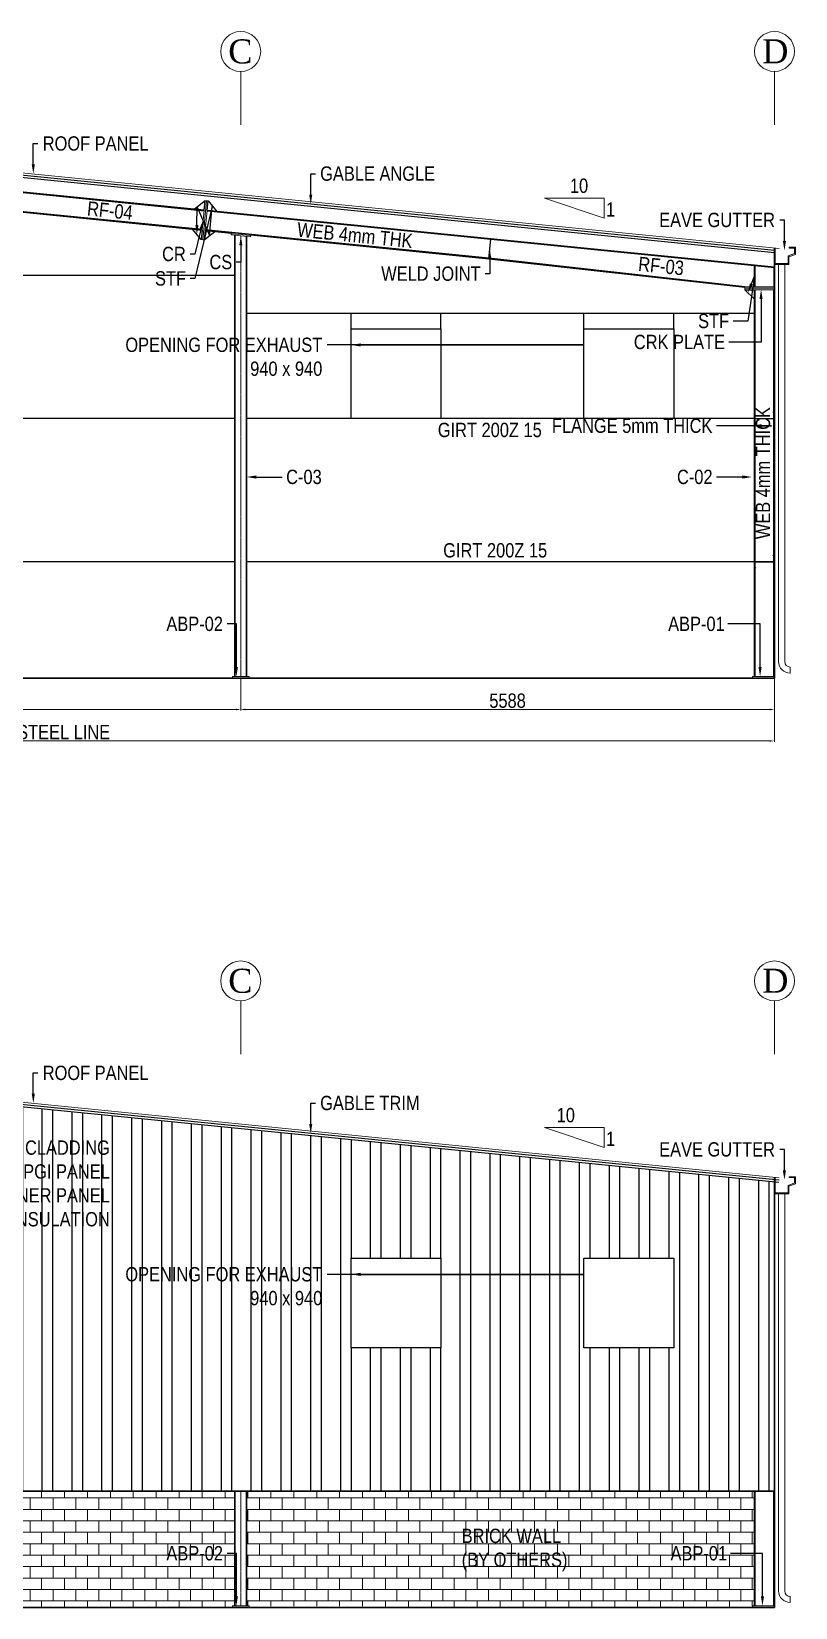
# Model space of a CAD drawing. Header units: millimetres. Extents: x 0 to 2669304, y -3314102 to 0.
# Drawn here: x 2433765 to 2441763, y -3232810 to -3216300 of the extents above; entities that cross this region are included whole.
import ezdxf
from ezdxf import colors
from ezdxf.entities.mleader import LeaderData, LeaderLine
from ezdxf.math import Vec2, Vec3

# ---------------------------------------------------------------- set-up
doc = ezdxf.new("R2010")
doc.units = ezdxf.units.MM
doc.header["$LTSCALE"] = 0.4
doc.header["$MEASUREMENT"] = 0
doc.header["$PDMODE"] = 34
doc.linetypes.add('CENTER', pattern=[2, 1.25, -0.25, 0.25, -0.25])
for name, color, linetype, lineweight in [('Base Plate', 114, 'Continuous', 20), ('brick HATCH', 23, 'Continuous', 5), ('CR Plate', 41, 'Continuous', 20), ('CRK Plate', 54, 'Continuous', 20), ('CS Plate', 30, 'Continuous', 18), ('Dim1', 147, 'Continuous', 20), ('EAVE GUTTER', 37, 'Continuous', 20), ('Grid', 202, 'CENTER', 18), ('Outer Line', 1, 'Continuous', 30), ('PLT', 34, 'Continuous', 15), ('Roof Sheet1', 253, 'Continuous', 0), ('Steel', 1, 'Continuous', 30)]:
    doc.layers.add(name, color=color, linetype=linetype, lineweight=lineweight)
for name, color, linetype in [('GABLE ANGLE', 165, 'Continuous'), ('Purlan', 46, 'Continuous'), ('stifners', 94, 'Continuous'), ('Thin', 6, 'Continuous'), ('Wall Panel', 76, 'Continuous'), ('Weld Joint', 140, 'Continuous')]:
    doc.layers.add(name, color=color, linetype=linetype)
doc.styles.add('style2', font='ARIALN.TTF')
doc.dimstyles.new('H.M.A', dxfattribs={"dimtxt": 37.0005, "dimasz": 20, "dimexe": 8, "dimexo": 10, "dimgap": 5, "dimtad": 3, "dimdec": 0, "dimrnd": 1, "dimzin": 0, "dimdsep": 46, "dimtxsty": 'style2', "dimcen": 0.09, "dimclrd": 152, "dimclre": 152, "dimclrt": 1, "dimadec": 0, "dimazin": 0, "dimtfac": 1, "dimtdec": 0, "dimtix": 1, "dimtmove": 1, "dimatfit": 3, "dimfxl": 0, "dimtolj": 1, "dimtzin": 0, "dimlwd": 5, "dimlwe": 5, "dimarcsym": 0})

# ---------------------------------------------------------------- blocks, each defined once
blk = doc.blocks.new('A$C252068E4')
at = {"layer": 'Purlan'}
h = blk.add_hatch(color=256, dxfattribs=at)
h.dxf.hatch_style = 1
h.paths.add_polyline_path([(70, 200), (10, 200), (0, 190), (1, 189), (11, 198), (68, 198), (68, 0), (128, 0), (138, 10), (137, 11), (128, 1), (70, 1)])
for p, q in [((10, 200), (0, 190)), ((1, 189), (0, 190)), ((11, 198), (1, 189)), ((10, 200), (70, 200)), ((11, 198), (68, 198)), ((68, 198), (68, 0)), ((70, 200), (70, 1)), ((70, 1), (128, 1)), ((128, 1), (137, 11)), ((128, 0), (138, 10)), ((138, 10), (137, 11)), ((68, 0), (128, 0))]:
    blk.add_line(p, q, dxfattribs=at)
blk = doc.blocks.new('*D759')
at = {"layer": 'Defpoints', "color": 0}
for p in [(2430367, -3223073), (2435955, -3223073), (2435955, -3223403)]:
    blk.add_point(p, dxfattribs=at)
at = {"layer": 'Dim1', "color": 152, "lineweight": 5}
for p, q in [((2430367, -3223083), (2430367, -3223413)), ((2435955, -3223083), (2435955, -3223413)), ((2430417, -3223403), (2435905, -3223403))]:
    blk.add_line(p, q, dxfattribs=at)
at = {"layer": 'Dim1', "color": 152}
for points in [[(2430417, -3223394), (2430417, -3223411), (2430367, -3223403)], [(2435905, -3223394), (2435905, -3223411), (2435955, -3223403)]]:
    blk.add_solid(points, dxfattribs=at)
at = {"layer": 'Dim1', "color": 1, "insert": (2433161, -3223311), "char_height": 150, "attachment_point": 5, "style": 'style2'}
blk.add_mtext('\\A1;5588', dxfattribs=at)
blk = doc.blocks.new('*D760')
at = {"layer": 'Defpoints', "color": 0}
for p in [(2435955, -3223073), (2441543, -3223073), (2441543, -3223403)]:
    blk.add_point(p, dxfattribs=at)
at = {"layer": 'Dim1', "color": 152, "lineweight": 5}
for p, q in [((2435955, -3223083), (2435955, -3223413)), ((2441543, -3223083), (2441543, -3223413)), ((2436005, -3223403), (2441493, -3223403))]:
    blk.add_line(p, q, dxfattribs=at)
at = {"layer": 'Dim1', "color": 152}
for points in [[(2436005, -3223394), (2436005, -3223411), (2435955, -3223403)], [(2441493, -3223394), (2441493, -3223411), (2441543, -3223403)]]:
    blk.add_solid(points, dxfattribs=at)
at = {"layer": 'Dim1', "color": 1, "insert": (2438749, -3223311), "char_height": 150, "attachment_point": 5, "style": 'style2'}
blk.add_mtext('\\A1;5588', dxfattribs=at)
blk = doc.blocks.new('*D757')
at = {"layer": 'Defpoints', "color": 0}
for p in [(2424779, -3223403), (2441543, -3223403), (2441543, -3223732)]:
    blk.add_point(p, dxfattribs=at)
at = {"layer": 'Dim1', "color": 152, "lineweight": 5}
for p, q in [((2424779, -3223413), (2424779, -3223742)), ((2441543, -3223413), (2441543, -3223742)), ((2424829, -3223732), (2441493, -3223732))]:
    blk.add_line(p, q, dxfattribs=at)
at = {"layer": 'Dim1', "color": 152}
for points in [[(2424829, -3223724), (2424829, -3223740), (2424779, -3223732)], [(2441493, -3223724), (2441493, -3223740), (2441543, -3223732)]]:
    blk.add_solid(points, dxfattribs=at)
at = {"layer": 'Dim1', "color": 1, "insert": (2433161, -3223640), "char_height": 150, "attachment_point": 5, "style": 'style2'}
blk.add_mtext('\\A1;WIDTH : 16764 O/O OF STEEL LINE', dxfattribs=at)

msp = doc.modelspace()

# ---------------------------------------------------------------- hatches: boundary and pattern name
at = {"layer": 'brick HATCH'}
h = msp.add_hatch(dxfattribs=at)
h.set_pattern_fill('AR-B816', color=256, scale=15)
h.set_pattern_definition([(0, (95550.79, -864302.17), (0, 120), []), (90, (95550.79, -864302.17), (-120, 120), [120, -120])])
h.paths.add_polyline_path([(2430304.5902, -3231591.0365), (2424989.0902, -3231591.0365), (2424989.0902, -3232794.0365), (2425014.0902, -3232794.0365), (2430264.5902, -3232799.119), (2430264.5902, -3232794.0365), (2430304.5902, -3232794.0365)])
h.paths.add_polyline_path([(2435892.5902, -3231591.0365), (2430429.5902, -3231591.0365), (2430429.5902, -3232794.0365), (2430469.5902, -3232794.0365), (2435852.5902, -3232801.8144), (2435852.5902, -3232794.0365), (2435892.5902, -3232794.0365)])
h.paths.add_polyline_path([(2441333.0902, -3231591.0365), (2436017.5902, -3231591.0365), (2436017.5902, -3232794.0365), (2436057.5902, -3232794.0365), (2441308.0902, -3232809.3511), (2441308.0902, -3232794.0365), (2441333.0902, -3232794.0365)])
h.paths.add_polyline_path([(2425253.0822, -3232399.2002), (2425920.4082, -3232399.2002), (2425920.4082, -3232086.9219), (2425253.0822, -3232086.9219)], flags=24)
h.paths.add_polyline_path([(2426924.4696, -3232471.5847), (2428109.1218, -3232471.5847), (2428109.1218, -3231906.6461), (2426924.4696, -3231906.6461)], flags=24)
h.paths.add_polyline_path([(2430519.634, -3232399.2002), (2431186.9601, -3232399.2002), (2431186.9601, -3232086.9219), (2430519.634, -3232086.9219)], flags=24)
h.paths.add_polyline_path([(2435144.122, -3232399.2002), (2435811.4481, -3232399.2002), (2435811.4481, -3232086.9219), (2435144.122, -3232086.9219)], flags=24)
h.paths.add_polyline_path([(2432612.914, -3232471.5847), (2433797.5661, -3232471.5847), (2433797.5661, -3231906.6461), (2432612.914, -3231906.6461)], flags=24)
h.paths.add_polyline_path([(2440433.3887, -3232399.2002), (2441100.7148, -3232399.2002), (2441100.7148, -3232086.9219), (2440433.3887, -3232086.9219)], flags=24)
h.paths.add_polyline_path([(2438218.5163, -3232471.5847), (2439403.1684, -3232471.5847), (2439403.1684, -3231906.6461), (2438218.5163, -3231906.6461)], flags=24)
at = {"layer": 'EAVE GUTTER'}
h = msp.add_hatch(color=256, dxfattribs=at)
h.dxf.hatch_style = 1
h.paths.add_polyline_path([(2441685.8951, -3218650.7761), (2441754.4264, -3218625.5206), (2441754.4264, -3218568.8487), (2441695.3429, -3218568.8487), (2441695.3429, -3218560.3797), (2441762.8954, -3218560.3797), (2441762.8954, -3218635.4349), (2441693.8836, -3218659.7067), (2441693.8836, -3218739.2998), (2441543.0902, -3218739.3014), (2441543.0902, -3218567.7377), (2441551.5592, -3218567.7377), (2441551.5592, -3218730.8325), (2441685.8951, -3218730.8325)])
h = msp.add_hatch(color=256, dxfattribs=at)
h.dxf.hatch_style = 1
h.paths.add_polyline_path([(2441685.8951, -3228387.5475), (2441754.4264, -3228362.292), (2441754.4264, -3228305.6201), (2441695.3429, -3228305.6201), (2441695.3429, -3228297.1511), (2441762.8954, -3228297.1511), (2441762.8954, -3228372.2063), (2441693.8836, -3228396.4781), (2441693.8836, -3228476.0712), (2441543.0902, -3228476.0728), (2441543.0902, -3228304.5091), (2441551.5592, -3228304.5091), (2441551.5592, -3228467.6039), (2441685.8951, -3228467.6039)])
at = {"layer": 'Wall Panel'}
h = msp.add_hatch(dxfattribs=at)
h.set_pattern_fill('STEEL', color=256, scale=2500, angle=45)
h.set_pattern_definition([(90, (95550.8, -864302.17), (-312.5, 6e-14), []), (90, (95440.3, -864191.68), (-312.5, 6e-14), [])])
h.paths.add_polyline_path([(2441543.0902, -3228354.7585), (2433161.0902, -3227516.5585), (2424779.0902, -3228354.7585), (2424779.0902, -3231591.0365), (2441543.0902, -3231591.0365)])
h.paths.add_polyline_path([(2433631.0902, -3230091.0365), (2432691.0902, -3230091.0365), (2432691.0902, -3229151.0365), (2433631.0902, -3229151.0365)], flags=16)
h.paths.add_polyline_path([(2437111.0902, -3230091.0365), (2437111.0902, -3229151.0365), (2438051.0902, -3229151.0365), (2438051.0902, -3230091.0365)], flags=16)
h.paths.add_polyline_path([(2439549.0902, -3230091.0365), (2439549.0902, -3229151.0365), (2440489.0902, -3229151.0365), (2440489.0902, -3230091.0365)], flags=16)
h.paths.add_polyline_path([(2430156.7856, -3230029.6313), (2432299.2481, -3230029.6313), (2432299.2481, -3229466.7391), (2430156.7856, -3229466.7391)], flags=24)
h.paths.add_polyline_path([(2434712.9415, -3229728.6506), (2436855.404, -3229728.6506), (2436855.404, -3229165.7583), (2434712.9415, -3229165.7583)], flags=24)
h.paths.add_polyline_path([(2431708.0042, -3228909.473), (2434561.6877, -3228909.473), (2434561.6877, -3227839.2138), (2431708.0042, -3227839.2138)], flags=24)

# ---------------------------------------------------------------- linework, layer by layer
at = {"layer": 'Base Plate'}
for points in [[(2436042.5902, -3223057.2651), (2435867.5902, -3223057.2651), (2435867.5902, -3223073.2651), (2436042.5902, -3223073.2651)], [(2441543.0902, -3223057.2651), (2441313.0902, -3223057.2651), (2441313.0902, -3223073.2651), (2441543.0902, -3223073.2651)], [(2436042.5902, -3232794.0365), (2435867.5902, -3232794.0365), (2435867.5902, -3232810.0365), (2436042.5902, -3232810.0365)], [(2441543.0902, -3232794.0365), (2441313.0902, -3232794.0365), (2441313.0902, -3232810.0365), (2441543.0902, -3232810.0365)]]:
    msp.add_lwpolyline(points, close=True, dxfattribs=at)
at = {"layer": 'CR Plate'}
for points in [[(2435582.1963, -3218072.1471), (2435598.1169, -3218073.7391), (2435557.3204, -3218481.7044), (2435541.3998, -3218480.1123)], [(2435598.1169, -3218073.7391), (2435614.0375, -3218075.3312), (2435573.241, -3218483.2964), (2435557.3204, -3218481.7044)]]:
    msp.add_lwpolyline(points, close=True, dxfattribs=at)
at = {"layer": 'CRK Plate'}
for points in [[(2441233.0902, -3218973.2601), (2441543.0902, -3218973.2601), (2441543.0902, -3218989.2601), (2441233.0902, -3218989.2601)], [(2441233.0902, -3218989.2601), (2441543.0902, -3218989.2601), (2441543.0902, -3219005.2601), (2441233.0902, -3219005.2601)]]:
    msp.add_lwpolyline(points, close=True, dxfattribs=at)
at = {"layer": 'CS Plate'}
for points in [[(2435853.7837, -3218429.9467), (2435854.9778, -3218418.0063), (2436057.5907, -3218438.2675), (2436056.3966, -3218450.208)], [(2435854.9778, -3218418.0063), (2435856.1718, -3218406.0658), (2436058.7847, -3218426.3271), (2436057.5907, -3218438.2675)]]:
    msp.add_lwpolyline(points, close=True, dxfattribs=at)
at = {"layer": 'EAVE GUTTER'}
for p, q in [((2441586.9309, -3222901.4167), (2441586.936, -3218739.3009)), ((2441586.9309, -3232638.1881), (2441586.936, -3228476.0723))]:
    msp.add_line(p, q, dxfattribs=at)
for points in [[(2441543.0902, -3218567.7377), (2441543.0902, -3218739.3014), (2441693.8836, -3218739.2998), (2441693.8836, -3218659.7067), (2441762.8954, -3218635.4349), (2441762.8954, -3218560.3797), (2441695.3429, -3218560.3797), (2441695.3429, -3218568.8487), (2441754.4264, -3218568.8487), (2441754.4264, -3218625.5206), (2441685.8951, -3218650.7761), (2441685.8951, -3218730.8325), (2441551.5592, -3218730.8325), (2441551.5592, -3218567.7377)], [(2441543.0902, -3228304.5091), (2441543.0902, -3228476.0728), (2441693.8836, -3228476.0712), (2441693.8836, -3228396.4781), (2441762.8954, -3228372.2063), (2441762.8954, -3228297.1511), (2441695.3429, -3228297.1511), (2441695.3429, -3228305.6201), (2441754.4264, -3228305.6201), (2441754.4264, -3228362.292), (2441685.8951, -3228387.5475), (2441685.8951, -3228467.6039), (2441551.5592, -3228467.6039), (2441551.5592, -3228304.5091)]]:
    msp.add_lwpolyline(points, close=True, dxfattribs=at)
for points in [[(2441650.0378, -3218739.3006), (2441650.0326, -3222901.2629, 0.4141647504), (2441707.0048, -3222958.2446), (2441707.0048, -3223021.3464, -0.414214624), (2441586.9308, -3222901.2529)], [(2441650.0378, -3228476.072), (2441650.0326, -3232638.0343, 0.4141647504), (2441707.0048, -3232695.016), (2441707.0048, -3232758.1178, -0.414214624), (2441586.9308, -3232638.0243)]]:
    msp.add_lwpolyline(points, format="xyb", dxfattribs=at)
at = {"layer": 'GABLE ANGLE'}
for p, q in [((2441543.0902, -3218592.8624), (2433161.0902, -3217754.6624)), ((2441543.0902, -3218617.9871), (2433161.0902, -3217779.7871)), ((2441590.6026, -3228334.385), (2433161.0902, -3227491.4338)), ((2441588.115, -3228359.2609), (2433161.0902, -3227516.5585))]:
    msp.add_line(p, q, dxfattribs=at)
at = {"layer": 'Grid', "color": 202, "linetype": 'ByBlock'}
for p, q in [((2435955.0902, -3216718.5254), (2435955.0902, -3217277.6164)), ((2441543.0902, -3216718.5254), (2441543.0902, -3217277.6164)), ((2435955.0902, -3226455.2968), (2435955.0902, -3227014.3878)), ((2441543.0902, -3226455.2968), (2441543.0902, -3227014.3878))]:
    msp.add_line(p, q, dxfattribs=at)
at = {"layer": 'Grid'}
for p, q in [((2435955.0902, -3223057.2651), (2435955.0902, -3218440.0774)), ((2435955.0902, -3232794.0365), (2435955.0902, -3231591.0365))]:
    msp.add_line(p, q, dxfattribs=at)
at = {"layer": 'Grid', "color": 202, "linetype": 'ByBlock'}
for centre in [(2435955.0902, -3216509.1708), (2441543.0902, -3216509.1708), (2435955.0902, -3226245.9422), (2441543.0902, -3226245.9422)]:
    msp.add_circle(centre, 209.3546, dxfattribs=at)
at = {"layer": 'Outer Line'}
for p, q in [((2435572.2459, -3218171.6508), (2433161.0902, -3217930.5352)), ((2435571.7484, -3218176.626), (2433161.0902, -3217935.5601)), ((2435551.8477, -3218375.6334), (2433161.0902, -3218136.5576)), ((2435551.3502, -3218380.6086), (2433161.0902, -3218141.5826)), ((2441543.0902, -3218773.7601), (2435603.5896, -3218179.8101)), ((2441543.0902, -3218768.7352), (2435604.0871, -3218174.8349)), ((2435855.6743, -3218411.041), (2435583.1913, -3218383.7927)), ((2438552.8798, -3218675.7366), (2435583.6889, -3218378.8175)), ((2435892.5902, -3223057.2651), (2435892.5902, -3218433.8274)), ((2436017.5902, -3223057.2651), (2436017.5902, -3218446.3274)), ((2438552.3823, -3218680.7118), (2436058.2872, -3218431.3023)), ((2441543.0902, -3223073.2651), (2441543.0902, -3218567.7377)), ((2441233.0902, -3218978.2851), (2438552.3823, -3218680.7118)), ((2441233.0902, -3218973.2601), (2438552.8798, -3218675.7366)), ((2441333.0902, -3223057.2651), (2441333.0902, -3219005.2601)), ((2441338.0902, -3223057.2651), (2441338.0902, -3219005.2601)), ((2441538.0902, -3223057.2651), (2441538.0902, -3219005.2601)), ((2441543.0902, -3219005.2601), (2441543.0902, -3223057.2651)), ((2441543.0902, -3223073.2651), (2424779.0902, -3223073.2651)), ((2441543.0902, -3232810.0365), (2441543.0902, -3228304.5091)), ((2441543.0902, -3231591.0365), (2424779.0902, -3231591.0365)), ((2435892.5902, -3232794.0365), (2435892.5902, -3231591.0365)), ((2436017.5902, -3232794.0365), (2436017.5902, -3231591.0365)), ((2441333.0902, -3232794.0365), (2441333.0902, -3231591.0365)), ((2441338.0902, -3232794.0365), (2441338.0902, -3231591.0365)), ((2441538.0902, -3232794.0365), (2441538.0902, -3231591.0365)), ((2441543.0902, -3231591.0365), (2441543.0902, -3232794.0365)), ((2441543.0902, -3232810.0365), (2424779.0902, -3232810.0365))]:
    msp.add_line(p, q, dxfattribs=at)
at = {"layer": 'PLT'}
msp.add_lwpolyline([(2441538.0902, -3218773.2601), (2441543.0902, -3218773.7601), (2441543.0902, -3218973.2601), (2441538.0902, -3218973.2601)], close=True, dxfattribs=at)
at = {"layer": 'Purlan', "linetype": 'ByBlock'}
for p, q in [((2435892.5902, -3218854.2651), (2430429.5902, -3218854.2651)), ((2441333.0902, -3219254.2651), (2436017.5902, -3219254.2651)), ((2437111.0902, -3219414.2651), (2437111.0902, -3219254.2651)), ((2438051.0902, -3219414.2651), (2438051.0902, -3219254.2651)), ((2439549.0902, -3219414.2651), (2439549.0902, -3219254.2651)), ((2440489.0902, -3219414.2651), (2440489.0902, -3219254.2651)), ((2435892.5902, -3220354.2651), (2430429.5902, -3220354.2651)), ((2441333.0902, -3220354.2651), (2436017.5902, -3220354.2651)), ((2435892.5902, -3221854.2651), (2430429.5902, -3221854.2651)), ((2441333.0902, -3221854.2651), (2436017.5902, -3221854.2651))]:
    msp.add_line(p, q, dxfattribs=at)
for points in [[(2437111.0902, -3219414.2651), (2438051.0902, -3219414.2651), (2438051.0902, -3220354.2651), (2437111.0902, -3220354.2651)], [(2439549.0902, -3219414.2651), (2440489.0902, -3219414.2651), (2440489.0902, -3220354.2651), (2439549.0902, -3220354.2651)], [(2437111.0902, -3229151.0365), (2438051.0902, -3229151.0365), (2438051.0902, -3230091.0365), (2437111.0902, -3230091.0365)], [(2439549.0902, -3229151.0365), (2440489.0902, -3229151.0365), (2440489.0902, -3230091.0365), (2439549.0902, -3230091.0365)]]:
    msp.add_lwpolyline(points, close=True, dxfattribs=at)
at = {"layer": 'Roof Sheet1'}
for p, q in [((2441593.0902, -3218572.7377), (2433161.0902, -3217729.5377)), ((2441593.0902, -3228309.5091), (2433161.0902, -3227466.3091))]:
    msp.add_line(p, q, dxfattribs=at)
at = {"layer": 'stifners'}
for points in [[(2435472.7422, -3218161.7004), (2435572.2459, -3218171.6508), (2435582.1963, -3218072.1471)], [(2435703.5908, -3218184.7853), (2435604.0871, -3218174.8349), (2435614.0375, -3218075.3312)], [(2435451.8464, -3218370.6582), (2435551.3502, -3218380.6086), (2435541.3998, -3218480.1123)], [(2435682.6951, -3218393.7431), (2435583.1913, -3218383.7927), (2435573.241, -3218483.2964)], [(2441333.0902, -3218754.7701), (2441338.0902, -3218755.2701), (2441338.0902, -3218973.2601), (2441333.0902, -3218973.2601)], [(2441233.0902, -3219005.2601), (2441333.0902, -3219005.2601), (2441333.0902, -3219105.2601)]]:
    msp.add_lwpolyline(points, close=True, dxfattribs=at)
at = {"layer": 'Thin', "color": 7, "lineweight": 5}
for points in [[(2439759.8013, -3218253.561), (2439759.8013, -3218045.591), (2439135.4164, -3218045.591)], [(2439759.8013, -3227990.3324), (2439759.8013, -3227782.3624), (2439135.4164, -3227782.3624)]]:
    msp.add_lwpolyline(points, close=True, dxfattribs=at)
at = {"layer": 'Weld Joint'}
msp.add_line((2438552.3823, -3218680.7118), (2438572.7806, -3218476.7292), dxfattribs=at)

# ---------------------------------------------------------------- block references
at = {"layer": 'Steel', "rotation": 89.99999999902649}
for p in [(2441537.0898, -3220422.6678), (2441537.0898, -3221922.6678)]:
    msp.add_blockref('A$C252068E4', p, dxfattribs=at)

# ---------------------------------------------------------------- texts
at = {"layer": 'Thin', "color": 7, "lineweight": 5, "style": 'style2'}
for s, insert, char_height, attachment_point in [('{\\fTimes New Roman|b0|i0|c0|p18;C}', (2435951.4732, -3216381.6316), 252, 2), ('{\\fTimes New Roman|b0|i0|c0|p18;D}', (2441552.0358, -3216381.1556), 252, 2), ('10', (2439592.8345, -3217840.0255), 150, 3), ('1', (2439875.0893, -3218087.8823), 150, 3), ('GIRT 200Z 15', (2438562.8523, -3220398.8265), 150, 2), ('GIRT 200Z 15', (2438619.2284, -3221659.7321), 150, 2), ('{\\fTimes New Roman|b0|i0|c0|p18;C}', (2435951.4732, -3226118.403), 252, 2), ('{\\fTimes New Roman|b0|i0|c0|p18;D}', (2441552.0358, -3226117.927), 252, 2), ('10', (2439454.3502, -3227576.7969), 150, 3), ('1', (2439875.0893, -3227824.6537), 150, 3), ('BRICK WALL\\P(BY OTHERS)', (2438268.7039, -3231984.6645), 150, 1)]:
    msp.add_mtext(s, dxfattribs=dict(at, insert=insert, char_height=char_height, attachment_point=attachment_point))
at = {"layer": 'Thin', "color": 7, "lineweight": 5, "char_height": 150, "attachment_point": 2, "rotation": 354.28940686, "style": 'style2'}
for s, insert, width in [('RF-04', (2434594.1371, -3218100.946), 450.196957), ('WEB 4mm THK', (2437158.4883, -3218359.3428), 1420.368378), ('RF-03', (2440363.9695, -3218681.512), 450.196957)]:
    msp.add_mtext(s, dxfattribs=dict(at, insert=insert, width=width))
at = {"layer": 'Thin', "color": 7, "lineweight": 5, "insert": (2441499.7431, -3220925.7061), "char_height": 150, "attachment_point": 8, "rotation": 90, "style": 'style2'}
msp.add_mtext('WEB 4mm THICK', dxfattribs=at)
at = {"layer": 'Thin', "color": 7, "lineweight": 5, "insert": (2434584.9702, -3227917.2322), "char_height": 150, "width": 2896.155663, "attachment_point": 3, "style": 'style2'}
msp.add_mtext('END WALL CLADDING\\P0.5mm PPGI PANEL\\P0.5mm PPGI LINER PANEL\\P100mm FIBERGLASS INSULATION', dxfattribs=at)

# ---------------------------------------------------------------- dimensions: what is measured, and where the dimension line sits
at = {"layer": 'Dim1'}
dim = msp.add_linear_dim(base=(2441543.0902, -3223732.1373), p1=(2424779.0902, -3223402.7012), p2=(2441543.0902, -3223402.7012), text='WIDTH : <> O/O OF STEEL LINE', dimstyle='H.M.A', override={"dimtxt": 150, "dimasz": 50, "dimexe": 10, "dimgap": 15}, dxfattribs=at)
dim.commit()
dim.dimension.update_dxf_attribs({"geometry": '*D757', "text_midpoint": (2433161.0902, -3223639.5282)})
for base, p1, p2, picture, middle in [((2435955.0902, -3223402.7012), (2430367.0902, -3223073.2651), (2435955.0902, -3223073.2651), '*D759', (2433161.0902, -3223311.1153)), ((2441543.0902, -3223402.7012), (2435955.0902, -3223073.2651), (2441543.0902, -3223073.2651), '*D760', (2438749.0902, -3223311.1153))]:
    dim = msp.add_linear_dim(base=base, p1=p1, p2=p2, dimstyle='H.M.A', override={"dimtxt": 150, "dimasz": 50, "dimexe": 10, "dimgap": 15}, dxfattribs=at)
    dim.commit()
    dim.dimension.update_dxf_attribs({"geometry": picture, "text_midpoint": middle})

# ---------------------------------------------------------------- leaders
at = {"layer": 'Thin', "color": 7, "lineweight": 5}
ml = msp.add_multileader_mtext('Standard', dxfattribs=at)
ml.set_content('ROOF PANEL', color=7, style='style2')
ml.set_leader_properties(color=215)
ml.build(insert=Vec2(0, 0))
ml.multileader.update_dxf_attribs({"dogleg_length": 150, "arrow_head_size": 100})
ctx = ml.context
ctx.base_point, ctx.char_height, ctx.arrow_head_size, ctx.landing_gap_size, ctx.plane_origin = Vec3(2433832.7417, -3217473.8212), 150, 100, 50, Vec3(2348557.3382, -3209821.3381)
notes = []
notes.append((ctx, [(1, (1, 1, 0), (2433784.0109, -3217473.8212), (1, 0), 48.7308, [(0, [(2433784.0109, -3217791.8298)], 0, [])])]))
ctx.mtext.insert, ctx.mtext.flow_direction = Vec3(2433882.7417, -3217397.5422), 5
ml = msp.add_multileader_mtext('Standard', dxfattribs=at)
ml.set_content('GABLE ANGLE', color=7, style='style2')
ml.set_leader_properties(color=215)
ml.build(insert=Vec2(0, 0))
ml.multileader.update_dxf_attribs({"dogleg_length": 150, "arrow_head_size": 100})
ctx = ml.context
ctx.base_point, ctx.char_height, ctx.arrow_head_size, ctx.landing_gap_size, ctx.plane_origin = Vec3(2436737.037, -3217789.3754), 150, 100, 50, Vec3(2351461.6335, -3210136.8923)
notes.append((ctx, [(1, (1, 1, 0), (2436688.3061, -3217789.3754), (1, 0), 48.7308, [(0, [(2436688.3061, -3218107.384)], 0, [])])]))
ctx.mtext.insert, ctx.mtext.flow_direction = Vec3(2436787.037, -3217713.0964), 5
ml = msp.add_multileader_mtext('Standard', dxfattribs=at)
ml.set_content('STF', color=7, style='style2')
ml.set_leader_properties(color=215)
ml.build(insert=Vec2(0, 0))
ml.multileader.update_dxf_attribs({"dogleg_length": 150, "arrow_head_size": 100})
ctx = ml.context
ctx.base_point, ctx.char_height, ctx.arrow_head_size, ctx.landing_gap_size, ctx.plane_origin = Vec3(2435015.6388, -3218887.2972), 150, 100, 50, Vec3(2520504.5711, -3211043.8325)
ctx.text_align_type = 1
notes.append((ctx, [(1, (1, 1, 0), (2435473.5784, -3218887.2972), (-1, 0), 48.7308, [(3, [(2435496.6231, -3218425.3853), (2435498.5793, -3218140.5609), (2435627.968, -3218438.5197), (2435655.2214, -3218132.9977)], 0, [])])]))
ctx.mtext.insert, ctx.mtext.rotation, ctx.mtext.alignment, ctx.mtext.flow_direction = Vec3(2435220.2432, -3218811.0183), 6.2831853072, 2, 5
ml = msp.add_multileader_mtext('Standard', dxfattribs=at)
ml.set_content('CR', color=7, style='style2')
ml.set_leader_properties(color=215)
ml.build(insert=Vec2(0, 0))
ml.multileader.update_dxf_attribs({"dogleg_length": 150, "arrow_head_size": 100})
ctx = ml.context
ctx.base_point, ctx.char_height, ctx.arrow_head_size, ctx.landing_gap_size, ctx.plane_origin = Vec3(2435087.3646, -3218631.4179), 150, 100, 50, Vec3(2520504.5711, -3210787.9532)
ctx.text_align_type = 1
notes.append((ctx, [(1, (1, 1, 0), (2435473.5784, -3218631.4179), (-1, 0), 48.7308, [(3, [(2435561.798, -3218276.1297)], 0, [])])]))
ctx.mtext.insert, ctx.mtext.rotation, ctx.mtext.alignment, ctx.mtext.flow_direction = Vec3(2435256.1061, -3218555.1389), 6.2831853072, 2, 5
ml = msp.add_multileader_mtext('Standard', dxfattribs=at)
ml.set_content('EAVE GUTTER', color=7, style='style2')
ml.set_leader_properties(color=215)
ml.build(insert=Vec2(0, 0))
ml.multileader.update_dxf_attribs({"dogleg_length": 150, "arrow_head_size": 100})
ctx = ml.context
ctx.base_point, ctx.char_height, ctx.arrow_head_size, ctx.landing_gap_size, ctx.plane_origin = Vec3(2440302.1404, -3218275.267), 150, 100, 50, Vec3(2526874.065, -3210622.7839)
ctx.text_align_type = 2
notes.append((ctx, [(1, (1, 1, 0), (2441647.3924, -3218275.267), (-1, 0), 48.7308, [(0, [(2441647.3924, -3218593.2756)], 0, [])])]))
ctx.mtext.insert, ctx.mtext.alignment, ctx.mtext.flow_direction = Vec3(2441548.6615, -3218198.988), 3, 5
ml = msp.add_multileader_mtext('Standard', dxfattribs=at)
ml.set_content('CS', color=7, style='style2')
ml.set_leader_properties(color=215)
ml.build(insert=Vec2(0, 0))
ml.multileader.update_dxf_attribs({"dogleg_length": 150, "arrow_head_size": 100})
ctx = ml.context
ctx.base_point, ctx.char_height, ctx.arrow_head_size, ctx.landing_gap_size, ctx.plane_origin = Vec3(2435586.2651, -3218716.3254), 150, 100, 50, Vec3(2520924.291, -3210969.8635)
ctx.text_align_type = 1
notes.append((ctx, [(1, (1, 1, 0), (2435956.5171, -3218716.3254), (-1, 0), 48.7308, [(3, [(2435956.5171, -3218440.22)], 0, [])])]))
ctx.mtext.insert, ctx.mtext.rotation, ctx.mtext.alignment, ctx.mtext.flow_direction = Vec3(2435747.0256, -3218640.0464), 6.2831853072, 2, 5
ml = msp.add_multileader_mtext('Standard', dxfattribs=at)
ml.set_content('WELD JOINT', color=7, style='style2')
ml.set_leader_properties(color=215)
ml.build(insert=Vec2(0, 0))
ml.multileader.update_dxf_attribs({"dogleg_length": 150, "arrow_head_size": 100})
ctx = ml.context
ctx.base_point, ctx.char_height, ctx.arrow_head_size, ctx.landing_gap_size, ctx.plane_origin = Vec3(2437378.7892, -3218837.8003), 150, 100, 50, Vec3(2523764.2532, -3211182.8171)
ctx.text_align_type = 1
notes.append((ctx, [(1, (1, 1, 0), (2438562.5814, -3218837.8003), (-1, 0), 48.7308, [(0, [(2438562.5814, -3218578.7205)], 0, [])])]))
ctx.mtext.insert, ctx.mtext.rotation, ctx.mtext.alignment, ctx.mtext.flow_direction = Vec3(2437946.3199, -3218761.5213), 6.2831853072, 2, 5
ml = msp.add_multileader_mtext('Standard', dxfattribs=at)
ml.set_content('STF', color=7, style='style2')
ml.set_leader_properties(color=215)
ml.build(insert=Vec2(0, 0))
ml.multileader.update_dxf_attribs({"dogleg_length": 150, "arrow_head_size": 100})
ctx = ml.context
ctx.base_point, ctx.char_height, ctx.arrow_head_size, ctx.landing_gap_size, ctx.plane_origin = Vec3(2440701.3938, -3219333.5047), 150, 100, 50, Vec3(2526676.8256, -3226519.0326)
ctx.text_align_type = 1
notes.append((ctx, [(1, (1, 1, 0), (2441264.1845, -3219333.5047), (-1, 0), 153.582, [(1, [(2441265.1587, -3219037.3287), (2441333.0902, -3218861.515)], 0, [])])]))
ctx.mtext.insert, ctx.mtext.rotation, ctx.mtext.alignment, ctx.mtext.flow_direction = Vec3(2440905.9981, -3219257.2257), 6.2831853072, 2, 5
ml = msp.add_multileader_mtext('Standard', dxfattribs=at)
ml.set_content('CRK PLATE', color=7, style='style2')
ml.set_leader_properties(color=215)
ml.build(insert=Vec2(0, 0))
ml.multileader.update_dxf_attribs({"dogleg_length": 150, "arrow_head_size": 100})
ctx = ml.context
ctx.base_point, ctx.char_height, ctx.arrow_head_size, ctx.landing_gap_size, ctx.plane_origin = Vec3(2440029.5987, -3219553.5309), 150, 100, 50, Vec3(2526629.5863, -3227049.9353)
ctx.text_align_type = 1
notes.append((ctx, [(1, (1, 1, 0), (2441402.9137, -3219553.5309), (-1, 0), 335.9684, [(0, [(2441402.9137, -3219002.76)], 0, [])])]))
ctx.mtext.insert, ctx.mtext.rotation, ctx.mtext.alignment, ctx.mtext.flow_direction = Vec3(2440548.272, -3219477.2519), 6.2831853072, 2, 5
ml = msp.add_multileader_mtext('Standard', dxfattribs=at)
ml.set_content('OPENING FOR EXHAUST\\P940 x 940', color=7, style='style2')
ml.set_leader_properties(color=215)
ml.build(insert=Vec2(0, 0))
ml.multileader.update_dxf_attribs({"dogleg_length": 150, "arrow_head_size": 100})
ctx = ml.context
ctx.base_point, ctx.char_height, ctx.arrow_head_size, ctx.landing_gap_size, ctx.plane_origin, ctx.plane_x_axis, ctx.plane_y_axis = Vec3(2434709.1386, -3219583.2843), 150, 100, 50, Vec3(2522134.815, -3212086.88), Vec3(1, -0.0000000009), Vec3(0.0000000009, 1)
ctx.text_align_type = 2
notes.append((ctx, [(1, (1, 1, 0), (2436908.1423, -3219583.2843), (-1, 0.0000000009), 48.7308, [(1, [(2437111.0902, -3219583.2843), (2439549.0902, -3219583.2843)], 0, [])])]))
ctx.mtext.insert, ctx.mtext.text_direction, ctx.mtext.rotation, ctx.mtext.alignment, ctx.mtext.flow_direction = Vec3(2436809.4115, -3219507.0054), Vec3(1, -0.0000000009), 6.2831853063, 3, 5
ml = msp.add_multileader_mtext('Standard', dxfattribs=at)
ml.set_content('FLANGE 5mm THICK', color=7, style='style2')
ml.set_leader_properties(color=215)
ml.build(insert=Vec2(0, 0))
ml.multileader.update_dxf_attribs({"dogleg_length": 150, "arrow_head_size": 100})
ctx = ml.context
ctx.base_point, ctx.char_height, ctx.arrow_head_size, ctx.landing_gap_size, ctx.plane_origin = Vec3(2439170.7557, -3220430.5809), 150, 100, 50, Vec3(2526211.814, -3212934.1765)
ctx.text_align_type = 1
notes.append((ctx, [(1, (1, 1, 0), (2440985.1414, -3220430.5809), (-1, 0), 48.7308, [(1, [(2441308.0892, -3220429.9547), (2441513.0892, -3220430.5809)], 0, [])])]))
ctx.mtext.insert, ctx.mtext.rotation, ctx.mtext.alignment, ctx.mtext.flow_direction = Vec3(2440053.5831, -3220354.3019), 6.2831853072, 2, 5
ml = msp.add_multileader_mtext('Standard', dxfattribs=at)
ml.set_content('C-03', color=7, style='style2')
ml.set_leader_properties(color=215)
ml.build(insert=Vec2(0, 0))
ml.multileader.update_dxf_attribs({"dogleg_length": 150, "arrow_head_size": 100})
ctx = ml.context
ctx.base_point, ctx.char_height, ctx.arrow_head_size, ctx.landing_gap_size, ctx.plane_origin = Vec3(2436389.2689, -3220966.8694), 150, 100, 50, Vec3(2351113.8654, -3213470.465)
ctx.text_align_type = 1
notes.append((ctx, [(1, (1, 1, 0), (2436340.538, -3220966.8694), (1, 0), 48.7308, [(0, [(2436017.5902, -3220966.8694)], 0, [])])]))
ctx.mtext.insert, ctx.mtext.alignment, ctx.mtext.flow_direction = Vec3(2436617.2532, -3220890.5904), 2, 5
ml = msp.add_multileader_mtext('Standard', dxfattribs=at)
ml.set_content('C-02', color=7, style='style2')
ml.set_leader_properties(color=215)
ml.build(insert=Vec2(0, 0))
ml.multileader.update_dxf_attribs({"dogleg_length": 150, "arrow_head_size": 100})
ctx = ml.context
ctx.base_point, ctx.char_height, ctx.arrow_head_size, ctx.landing_gap_size, ctx.plane_origin = Vec3(2440481.3628, -3220966.8694), 150, 100, 50, Vec3(2526211.814, -3213470.465)
ctx.text_align_type = 1
notes.append((ctx, [(1, (1, 1, 0), (2440985.1414, -3220966.8694), (-1, 0), 48.7308, [(0, [(2441308.0892, -3220966.8694)], 0, [])])]))
ctx.mtext.insert, ctx.mtext.rotation, ctx.mtext.alignment, ctx.mtext.flow_direction = Vec3(2440708.8866, -3220890.5904), 6.2831853072, 2, 5
ml = msp.add_multileader_mtext('Standard', dxfattribs=at)
ml.set_content('ABP-02', color=7, style='style2')
ml.set_leader_properties(color=215)
ml.build(insert=Vec2(0, 0))
ml.multileader.update_dxf_attribs({"dogleg_length": 150, "arrow_head_size": 100})
ctx = ml.context
ctx.base_point, ctx.char_height, ctx.arrow_head_size, ctx.landing_gap_size, ctx.plane_origin = Vec3(2435131.8266, -3222506.4943), 150, 100, 50, Vec3(2521136.5274, -3215010.0898)
ctx.text_align_type = 1
notes.append((ctx, [(1, (1, 1, 0), (2435909.8547, -3222506.4943), (-1, 0), 95.0131, [(0, [(2435909.8547, -3223057.2651)], 0, [])])]))
ctx.mtext.insert, ctx.mtext.rotation, ctx.mtext.alignment, ctx.mtext.flow_direction = Vec3(2435473.3342, -3222430.2153), 6.2831853072, 2, 5
ml = msp.add_multileader_mtext('Standard', dxfattribs=at)
ml.set_content('ABP-01', color=7, style='style2')
ml.set_leader_properties(color=215)
ml.build(insert=Vec2(0, 0))
ml.multileader.update_dxf_attribs({"dogleg_length": 150, "arrow_head_size": 100})
ctx = ml.context
ctx.base_point, ctx.char_height, ctx.arrow_head_size, ctx.landing_gap_size, ctx.plane_origin = Vec3(2440396.0925, -3222506.4943), 150, 100, 50, Vec3(2526619.0337, -3215010.0898)
ctx.text_align_type = 1
notes.append((ctx, [(1, (1, 1, 0), (2441392.361, -3222506.4943), (-1, 0), 335.9684, [(0, [(2441392.361, -3223057.2651)], 0, [])])]))
ctx.mtext.insert, ctx.mtext.rotation, ctx.mtext.alignment, ctx.mtext.flow_direction = Vec3(2440726.2425, -3222430.2153), 6.2831853072, 2, 5
ml = msp.add_multileader_mtext('Standard', dxfattribs=at)
ml.set_content('ROOF PANEL', color=7, style='style2')
ml.set_leader_properties(color=215)
ml.build(insert=Vec2(0, 0))
ml.multileader.update_dxf_attribs({"dogleg_length": 150, "arrow_head_size": 100})
ctx = ml.context
ctx.base_point, ctx.char_height, ctx.arrow_head_size, ctx.landing_gap_size, ctx.plane_origin = Vec3(2433832.7417, -3227210.5926), 150, 100, 50, Vec3(2348557.3382, -3219558.1095)
notes.append((ctx, [(1, (1, 1, 0), (2433784.0109, -3227210.5926), (1, 0), 48.7308, [(0, [(2433784.0109, -3227528.6012)], 0, [])])]))
ctx.mtext.insert, ctx.mtext.flow_direction = Vec3(2433882.7417, -3227134.3136), 5
ml = msp.add_multileader_mtext('Standard', dxfattribs=at)
ml.set_content('GABLE TRIM', color=7, style='style2')
ml.set_leader_properties(color=215)
ml.build(insert=Vec2(0, 0))
ml.multileader.update_dxf_attribs({"dogleg_length": 150, "arrow_head_size": 100})
ctx = ml.context
ctx.base_point, ctx.char_height, ctx.arrow_head_size, ctx.landing_gap_size, ctx.plane_origin = Vec3(2436737.037, -3227526.1468), 150, 100, 50, Vec3(2351461.6335, -3219873.6637)
notes.append((ctx, [(1, (1, 1, 0), (2436688.3061, -3227526.1468), (1, 0), 48.7308, [(0, [(2436688.3061, -3227844.1554)], 0, [])])]))
ctx.mtext.insert, ctx.mtext.flow_direction = Vec3(2436787.037, -3227449.8678), 5
ml = msp.add_multileader_mtext('Standard', dxfattribs=at)
ml.set_content('EAVE GUTTER', color=7, style='style2')
ml.set_leader_properties(color=215)
ml.build(insert=Vec2(0, 0))
ml.multileader.update_dxf_attribs({"dogleg_length": 150, "arrow_head_size": 100})
ctx = ml.context
ctx.base_point, ctx.char_height, ctx.arrow_head_size, ctx.landing_gap_size, ctx.plane_origin = Vec3(2440302.1404, -3228012.0384), 150, 100, 50, Vec3(2526874.065, -3220359.5553)
ctx.text_align_type = 2
notes.append((ctx, [(1, (1, 1, 0), (2441647.3924, -3228012.0384), (-1, 0), 48.7308, [(0, [(2441647.3924, -3228330.047)], 0, [])])]))
ctx.mtext.insert, ctx.mtext.alignment, ctx.mtext.flow_direction = Vec3(2441548.6615, -3227935.7594), 3, 5
ml = msp.add_multileader_mtext('Standard', dxfattribs=at)
ml.set_content('OPENING FOR EXHAUST\\P940 x 940', color=7, style='style2')
ml.set_leader_properties(color=215)
ml.build(insert=Vec2(0, 0))
ml.multileader.update_dxf_attribs({"dogleg_length": 150, "arrow_head_size": 100})
ctx = ml.context
ctx.base_point, ctx.char_height, ctx.arrow_head_size, ctx.landing_gap_size, ctx.plane_origin, ctx.plane_x_axis, ctx.plane_y_axis = Vec3(2434709.1386, -3229320.0557), 150, 100, 50, Vec3(2522134.815, -3221823.6514), Vec3(1, -0.0000000009), Vec3(0.0000000009, 1)
ctx.text_align_type = 2
notes.append((ctx, [(1, (1, 1, 0), (2436908.1423, -3229320.0557), (-1, 0.0000000009), 48.7308, [(1, [(2437111.0902, -3229320.0557), (2439549.0902, -3229320.0557)], 0, [])])]))
ctx.mtext.insert, ctx.mtext.text_direction, ctx.mtext.rotation, ctx.mtext.alignment, ctx.mtext.flow_direction = Vec3(2436809.4115, -3229243.7768), Vec3(1, -0.0000000009), 6.2831853063, 3, 5
ml = msp.add_multileader_mtext('Standard', dxfattribs=at)
ml.set_content('ABP-02', color=7, style='style2')
ml.set_leader_properties(color=215)
ml.build(insert=Vec2(0, 0))
ml.multileader.update_dxf_attribs({"dogleg_length": 150, "arrow_head_size": 100})
ctx = ml.context
ctx.base_point, ctx.char_height, ctx.arrow_head_size, ctx.landing_gap_size, ctx.plane_origin = Vec3(2435131.8266, -3232243.2657), 150, 100, 50, Vec3(2521136.5274, -3224746.8612)
ctx.text_align_type = 1
notes.append((ctx, [(1, (1, 1, 0), (2435909.8547, -3232243.2657), (-1, 0), 95.0131, [(0, [(2435909.8547, -3232794.0365)], 0, [])])]))
ctx.mtext.insert, ctx.mtext.rotation, ctx.mtext.alignment, ctx.mtext.flow_direction = Vec3(2435473.3342, -3232166.9867), 6.2831853072, 2, 5
ml = msp.add_multileader_mtext('Standard', dxfattribs=at)
ml.set_content('ABP-01', color=7, style='style2')
ml.set_leader_properties(color=215)
ml.build(insert=Vec2(0, 0))
ml.multileader.update_dxf_attribs({"dogleg_length": 150, "arrow_head_size": 100})
ctx = ml.context
ctx.base_point, ctx.char_height, ctx.arrow_head_size, ctx.landing_gap_size, ctx.plane_origin = Vec3(2440421.0934, -3232243.2657), 150, 100, 50, Vec3(2526619.0337, -3224746.8612)
ctx.text_align_type = 1
notes.append((ctx, [(1, (1, 1, 0), (2441417.3619, -3232243.2657), (-1, 0), 335.9684, [(0, [(2441417.3619, -3232794.0365)], 0, [])])]))
ctx.mtext.insert, ctx.mtext.rotation, ctx.mtext.alignment, ctx.mtext.flow_direction = Vec3(2440751.2435, -3232166.9867), 6.2831853072, 2, 5
for ctx, leaders in notes:
    for number, flags, end, landing, length, lines in leaders:
        leader = LeaderData()
        leader.index, (leader.has_last_leader_line, leader.has_dogleg_vector, leader.attachment_direction) = number, flags
        leader.last_leader_point, leader.dogleg_vector, leader.dogleg_length = Vec3(end), Vec3(landing), length
        for number, points, colour, breaks in lines:
            line = LeaderLine()
            line.index, line.vertices, line.color, line.breaks = number, Vec3.list(points), colors.encode_raw_color(colour), breaks
            leader.lines.append(line)
        ctx.leaders.append(leader)

doc.saveas('drawing.dxf')
